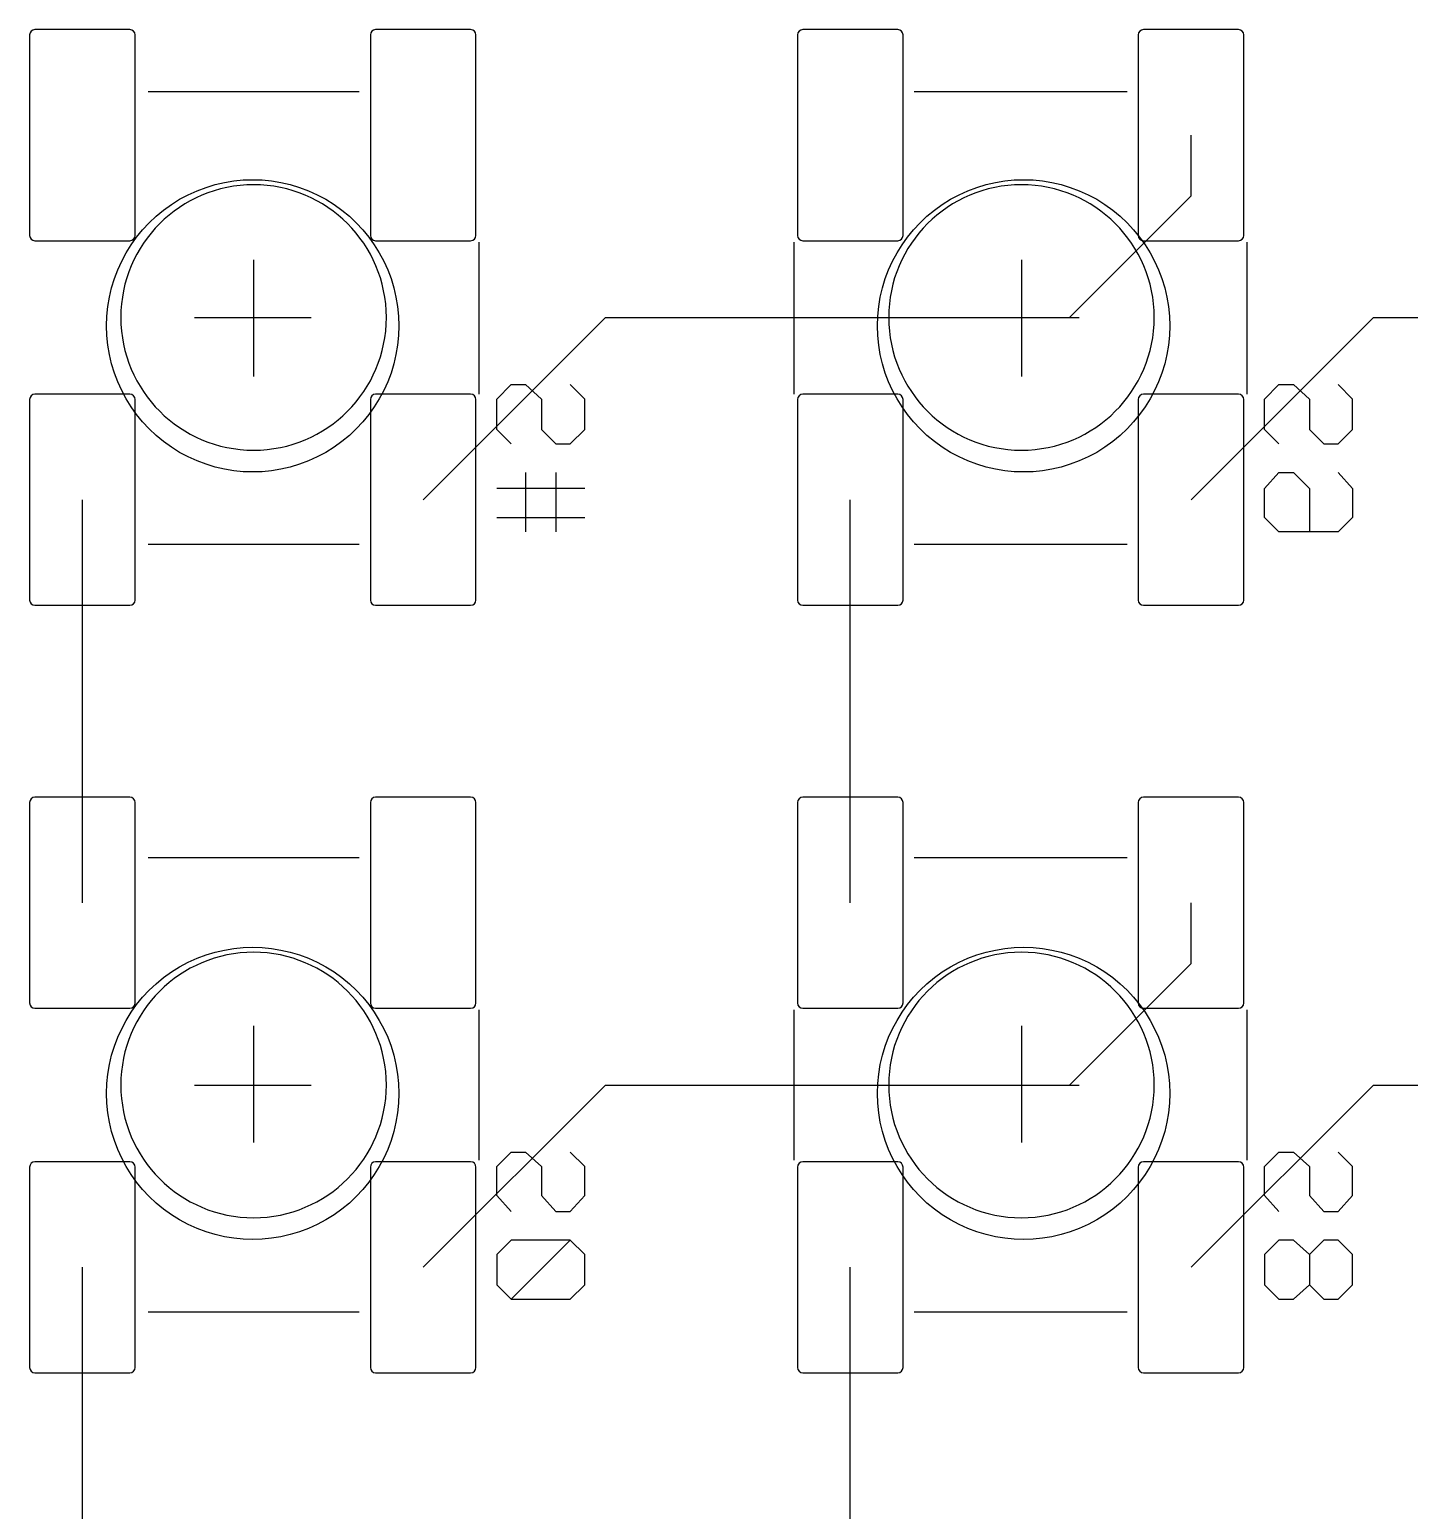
# Model space of a CAD drawing. Extents: x 82 to 213, y 78 to 137.
# Drawn here: x 95.76 to 114.01, y 102.12 to 121.72 of the extents above; entities that cross this region are included whole.
import ezdxf

# ---------------------------------------------------------------- set-up
doc = ezdxf.new("R2010")
doc.units = 0
for name, color, linetype in [('Circuit_2013-04-18', 7, 'CONTINUOUS'), ('Circuit_2013-08-08', 7, 'CONTINUOUS'), ('Holes', 7, 'CONTINUOUS')]:
    doc.layers.add(name, color=color, linetype=linetype)

msp = doc.modelspace()

# ---------------------------------------------------------------- linework, layer by layer
at = {"layer": 'Circuit_2013-04-18', "color": 7}
for points in [[(97.08515, 121.722444), (95.82785, 121.722444)], [(101.59365, 121.722444), (100.33635, 121.722444)], [(107.24515, 121.722444), (105.98785, 121.722444)], [(111.75365, 121.722444), (110.49635, 121.722444)], [(95.758, 121.652594), (95.758, 118.998294), (95.758, 118.998294)], [(97.155, 118.998294), (97.155, 121.652594)], [(100.2665, 121.652594), (100.2665, 118.998294), (100.2665, 118.998294)], [(101.6635, 118.998294), (101.6635, 121.652594)], [(105.918, 121.652594), (105.918, 118.998294), (105.918, 118.998294)], [(107.315, 118.998294), (107.315, 121.652594)], [(110.4265, 121.652594), (110.4265, 118.998294), (110.4265, 118.998294)], [(111.8235, 118.998294), (111.8235, 121.652594)], [(95.82785, 118.928444), (97.08515, 118.928444)], [(100.33635, 118.928444), (101.59365, 118.928444)], [(105.98785, 118.928444), (107.24515, 118.928444)], [(110.49635, 118.928444), (111.75365, 118.928444)], [(98.721333, 118.674444), (98.721333, 117.129278)], [(108.881333, 118.674444), (108.881333, 117.129278)], [(97.938167, 117.912444), (99.483333, 117.912444)], [(108.098167, 117.912444), (109.643333, 117.912444)], [(95.758, 116.826594), (95.758, 114.172294), (95.758, 114.172294)], [(97.08515, 116.896444), (95.82785, 116.896444)], [(97.155, 114.172294), (97.155, 116.826594)], [(100.2665, 116.826594), (100.2665, 114.172294), (100.2665, 114.172294)], [(101.59365, 116.896444), (100.33635, 116.896444)], [(101.6635, 114.172294), (101.6635, 116.826594)], [(105.918, 116.826594), (105.918, 114.172294), (105.918, 114.172294)], [(107.24515, 116.896444), (105.98785, 116.896444)], [(107.315, 114.172294), (107.315, 116.826594)], [(110.4265, 116.826594), (110.4265, 114.172294), (110.4265, 114.172294)], [(111.75365, 116.896444), (110.49635, 116.896444)], [(111.8235, 114.172294), (111.8235, 116.826594)], [(95.82785, 114.102444), (97.08515, 114.102444)], [(100.33635, 114.102444), (101.59365, 114.102444)], [(105.98785, 114.102444), (107.24515, 114.102444)], [(110.49635, 114.102444), (111.75365, 114.102444)], [(97.08515, 111.562444), (95.82785, 111.562444)], [(101.59365, 111.562444), (100.33635, 111.562444)], [(107.24515, 111.562444), (105.98785, 111.562444)], [(111.75365, 111.562444), (110.49635, 111.562444)], [(95.758, 111.492594), (95.758, 108.838294), (95.758, 108.838294)], [(97.155, 108.838294), (97.155, 111.492594)], [(100.2665, 111.492594), (100.2665, 108.838294), (100.2665, 108.838294)], [(101.6635, 108.838294), (101.6635, 111.492594)], [(105.918, 111.492594), (105.918, 108.838294), (105.918, 108.838294)], [(107.315, 108.838294), (107.315, 111.492594)], [(110.4265, 111.492594), (110.4265, 108.838294), (110.4265, 108.838294)], [(111.8235, 108.838294), (111.8235, 111.492594)], [(95.82785, 108.768444), (97.08515, 108.768444)], [(100.33635, 108.768444), (101.59365, 108.768444)], [(105.98785, 108.768444), (107.24515, 108.768444)], [(110.49635, 108.768444), (111.75365, 108.768444)], [(98.721333, 108.535611), (98.721333, 106.990444)], [(108.881333, 108.535611), (108.881333, 106.990444)], [(97.938167, 107.752444), (99.483333, 107.752444)], [(108.098167, 107.752444), (109.643333, 107.752444)], [(95.758, 106.666594), (95.758, 104.012294), (95.758, 104.012294)], [(97.08515, 106.736444), (95.82785, 106.736444)], [(97.155, 104.012294), (97.155, 106.666594)], [(100.2665, 106.666594), (100.2665, 104.012294), (100.2665, 104.012294)], [(101.59365, 106.736444), (100.33635, 106.736444)], [(101.6635, 104.012294), (101.6635, 106.666594)], [(105.918, 106.666594), (105.918, 104.012294), (105.918, 104.012294)], [(107.24515, 106.736444), (105.98785, 106.736444)], [(107.315, 104.012294), (107.315, 106.666594)], [(110.4265, 106.666594), (110.4265, 104.012294), (110.4265, 104.012294)], [(111.75365, 106.736444), (110.49635, 106.736444)], [(111.8235, 104.012294), (111.8235, 106.666594)], [(95.82785, 103.942444), (97.08515, 103.942444)], [(100.33635, 103.942444), (101.59365, 103.942444)], [(105.98785, 103.942444), (107.24515, 103.942444)], [(110.49635, 103.942444), (111.75365, 103.942444)]]:
    msp.add_lwpolyline(points, dxfattribs=at)
at = {"layer": 'Circuit_2013-04-18', "color": 1}
for points in [[(100.118333, 120.896944), (97.324333, 120.896944)], [(110.278333, 120.896944), (107.463167, 120.896944)], [(100.965, 115.499444), (103.378, 117.912444), (109.516333, 117.912444), (111.125, 119.521111), (111.125, 120.325444)], [(111.125, 115.499444), (113.538, 117.912444), (119.655167, 117.912444), (121.285, 119.521111), (121.285, 120.325444)], [(101.705833, 116.896444), (101.705833, 118.907278)], [(105.875667, 116.896444), (105.875667, 118.907278)], [(111.865833, 116.896444), (111.865833, 118.907278)], [(100.478167, 117.912444), (100.478167, 117.912444)], [(110.638167, 117.912444), (110.638167, 117.912444)], [(102.129167, 116.240278), (101.938667, 116.430778), (101.938667, 116.832944), (102.129167, 117.023444), (102.319667, 117.023444), (102.531333, 116.832944), (102.531333, 116.430778), (102.721833, 116.240278), (102.912333, 116.240278), (103.102833, 116.430778), (103.102833, 116.832944), (102.912333, 117.023444)], [(112.289167, 116.240278), (112.098667, 116.430778), (112.098667, 116.832944), (112.289167, 117.023444), (112.479667, 117.023444), (112.691333, 116.832944), (112.691333, 116.430778), (112.881833, 116.240278), (113.072333, 116.240278), (113.262833, 116.430778), (113.262833, 116.832944), (113.072333, 117.023444)], [(102.319667, 115.859278), (102.319667, 115.266611), (102.319667, 115.076111)], [(102.721833, 115.859278), (102.721833, 115.076111)], [(113.072333, 115.859278), (113.262833, 115.647611), (113.262833, 115.266611), (113.072333, 115.076111), (112.289167, 115.076111), (112.098667, 115.266611), (112.098667, 115.647611), (112.289167, 115.859278), (112.479667, 115.859278), (112.691333, 115.647611), (112.691333, 115.076111)], [(103.102833, 115.647611), (101.938667, 115.647611)], [(96.4565, 110.165444), (96.4565, 115.499444)], [(106.6165, 110.165444), (106.6165, 115.499444)], [(101.938667, 115.266611), (103.102833, 115.266611)], [(100.118333, 114.906778), (97.324333, 114.906778)], [(110.278333, 114.906778), (107.463167, 114.906778)], [(100.118333, 110.758111), (97.324333, 110.758111)], [(110.278333, 110.758111), (107.463167, 110.758111)], [(100.965, 105.339444), (103.378, 107.752444), (109.516333, 107.752444), (111.125, 109.361111), (111.125, 110.165444)], [(111.125, 105.339444), (113.538, 107.752444), (119.655167, 107.752444), (121.285, 109.361111), (121.285, 110.165444)], [(101.705833, 106.757611), (101.705833, 108.747278)], [(105.875667, 106.757611), (105.875667, 108.747278)], [(111.865833, 106.757611), (111.865833, 108.747278)], [(100.478167, 107.752444), (100.478167, 107.752444)], [(110.638167, 107.752444), (110.638167, 107.752444)], [(102.129167, 106.080278), (101.938667, 106.291944), (101.938667, 106.672944), (102.129167, 106.863444), (102.319667, 106.863444), (102.531333, 106.672944), (102.531333, 106.291944), (102.721833, 106.080278), (102.912333, 106.080278), (103.102833, 106.291944), (103.102833, 106.672944), (102.912333, 106.863444)], [(112.289167, 106.080278), (112.098667, 106.291944), (112.098667, 106.672944), (112.289167, 106.863444), (112.479667, 106.863444), (112.691333, 106.672944), (112.691333, 106.291944), (112.881833, 106.080278), (113.072333, 106.080278), (113.262833, 106.291944), (113.262833, 106.672944), (113.072333, 106.863444)], [(102.912333, 105.699278), (102.129167, 105.699278), (101.938667, 105.508778), (101.938667, 105.106611), (102.129167, 104.916111), (102.912333, 104.916111), (103.102833, 105.106611), (103.102833, 105.508778), (102.912333, 105.699278), (102.129167, 104.916111)], [(112.289167, 105.699278), (112.098667, 105.508778), (112.098667, 105.106611), (112.289167, 104.916111), (112.479667, 104.916111), (112.691333, 105.106611), (112.881833, 104.916111), (113.072333, 104.916111), (113.262833, 105.106611), (113.262833, 105.508778), (113.072333, 105.699278), (112.881833, 105.699278), (112.691333, 105.508778), (112.479667, 105.699278), (112.289167, 105.699278)], [(112.691333, 105.508778), (112.691333, 105.106611)], [(96.4565, 100.005444), (96.4565, 105.339444)], [(106.6165, 100.005444), (106.6165, 105.339444)], [(100.118333, 104.746778), (97.324333, 104.746778)], [(110.278333, 104.746778), (107.463167, 104.746778)]]:
    msp.add_lwpolyline(points, dxfattribs=at)
at = {"layer": 'Circuit_2013-04-18', "color": 7}
for points in [[(95.82785, 121.722444), (95.789273, 121.722444), (95.758, 121.691171), (95.758, 121.652594)], [(97.155, 121.652594), (97.155, 121.691171), (97.123727, 121.722444), (97.08515, 121.722444)], [(100.33635, 121.722444), (100.297773, 121.722444), (100.2665, 121.691171), (100.2665, 121.652594)], [(101.6635, 121.652594), (101.6635, 121.691171), (101.632227, 121.722444), (101.59365, 121.722444)], [(105.98785, 121.722444), (105.949273, 121.722444), (105.918, 121.691171), (105.918, 121.652594)], [(107.315, 121.652594), (107.315, 121.691171), (107.283727, 121.722444), (107.24515, 121.722444)], [(110.49635, 121.722444), (110.457773, 121.722444), (110.4265, 121.691171), (110.4265, 121.652594)], [(111.8235, 121.652594), (111.8235, 121.691171), (111.792227, 121.722444), (111.75365, 121.722444)], [(95.758, 118.998294), (95.758, 118.959717), (95.789273, 118.928444), (95.82785, 118.928444)], [(97.08515, 118.928444), (97.123727, 118.928444), (97.155, 118.959717), (97.155, 118.998294)], [(100.2665, 118.998294), (100.2665, 118.959717), (100.297773, 118.928444), (100.33635, 118.928444)], [(101.59365, 118.928444), (101.632227, 118.928444), (101.6635, 118.959717), (101.6635, 118.998294)], [(105.918, 118.998294), (105.918, 118.959717), (105.949273, 118.928444), (105.98785, 118.928444)], [(107.24515, 118.928444), (107.283727, 118.928444), (107.315, 118.959717), (107.315, 118.998294)], [(110.4265, 118.998294), (110.4265, 118.959717), (110.457773, 118.928444), (110.49635, 118.928444)], [(111.75365, 118.928444), (111.792227, 118.928444), (111.8235, 118.959717), (111.8235, 118.998294)], [(95.82785, 116.896444), (95.789273, 116.896444), (95.758, 116.865171), (95.758, 116.826594)], [(97.155, 116.826594), (97.155, 116.865171), (97.123727, 116.896444), (97.08515, 116.896444)], [(100.33635, 116.896444), (100.297773, 116.896444), (100.2665, 116.865171), (100.2665, 116.826594)], [(101.6635, 116.826594), (101.6635, 116.865171), (101.632227, 116.896444), (101.59365, 116.896444)], [(105.98785, 116.896444), (105.949273, 116.896444), (105.918, 116.865171), (105.918, 116.826594)], [(107.315, 116.826594), (107.315, 116.865171), (107.283727, 116.896444), (107.24515, 116.896444)], [(110.49635, 116.896444), (110.457773, 116.896444), (110.4265, 116.865171), (110.4265, 116.826594)], [(111.8235, 116.826594), (111.8235, 116.865171), (111.792227, 116.896444), (111.75365, 116.896444)], [(95.758, 114.172294), (95.758, 114.133717), (95.789273, 114.102444), (95.82785, 114.102444)], [(97.08515, 114.102444), (97.123727, 114.102444), (97.155, 114.133717), (97.155, 114.172294)], [(100.2665, 114.172294), (100.2665, 114.133717), (100.297773, 114.102444), (100.33635, 114.102444)], [(101.59365, 114.102444), (101.632227, 114.102444), (101.6635, 114.133717), (101.6635, 114.172294)], [(105.918, 114.172294), (105.918, 114.133717), (105.949273, 114.102444), (105.98785, 114.102444)], [(107.24515, 114.102444), (107.283727, 114.102444), (107.315, 114.133717), (107.315, 114.172294)], [(110.4265, 114.172294), (110.4265, 114.133717), (110.457773, 114.102444), (110.49635, 114.102444)], [(111.75365, 114.102444), (111.792227, 114.102444), (111.8235, 114.133717), (111.8235, 114.172294)], [(95.82785, 111.562444), (95.789273, 111.562444), (95.758, 111.531171), (95.758, 111.492594)], [(97.155, 111.492594), (97.155, 111.531171), (97.123727, 111.562444), (97.08515, 111.562444)], [(100.33635, 111.562444), (100.297773, 111.562444), (100.2665, 111.531171), (100.2665, 111.492594)], [(101.6635, 111.492594), (101.6635, 111.531171), (101.632227, 111.562444), (101.59365, 111.562444)], [(105.98785, 111.562444), (105.949273, 111.562444), (105.918, 111.531171), (105.918, 111.492594)], [(107.315, 111.492594), (107.315, 111.531171), (107.283727, 111.562444), (107.24515, 111.562444)], [(110.49635, 111.562444), (110.457773, 111.562444), (110.4265, 111.531171), (110.4265, 111.492594)], [(111.8235, 111.492594), (111.8235, 111.531171), (111.792227, 111.562444), (111.75365, 111.562444)], [(95.758, 108.838294), (95.758, 108.799717), (95.789273, 108.768444), (95.82785, 108.768444)], [(97.08515, 108.768444), (97.123727, 108.768444), (97.155, 108.799717), (97.155, 108.838294)], [(100.2665, 108.838294), (100.2665, 108.799717), (100.297773, 108.768444), (100.33635, 108.768444)], [(101.59365, 108.768444), (101.632227, 108.768444), (101.6635, 108.799717), (101.6635, 108.838294)], [(105.918, 108.838294), (105.918, 108.799717), (105.949273, 108.768444), (105.98785, 108.768444)], [(107.24515, 108.768444), (107.283727, 108.768444), (107.315, 108.799717), (107.315, 108.838294)], [(110.4265, 108.838294), (110.4265, 108.799717), (110.457773, 108.768444), (110.49635, 108.768444)], [(111.75365, 108.768444), (111.792227, 108.768444), (111.8235, 108.799717), (111.8235, 108.838294)], [(95.82785, 106.736444), (95.789273, 106.736444), (95.758, 106.705171), (95.758, 106.666594)], [(97.155, 106.666594), (97.155, 106.705171), (97.123727, 106.736444), (97.08515, 106.736444)], [(100.33635, 106.736444), (100.297773, 106.736444), (100.2665, 106.705171), (100.2665, 106.666594)], [(101.6635, 106.666594), (101.6635, 106.705171), (101.632227, 106.736444), (101.59365, 106.736444)], [(105.98785, 106.736444), (105.949273, 106.736444), (105.918, 106.705171), (105.918, 106.666594)], [(107.315, 106.666594), (107.315, 106.705171), (107.283727, 106.736444), (107.24515, 106.736444)], [(110.49635, 106.736444), (110.457773, 106.736444), (110.4265, 106.705171), (110.4265, 106.666594)], [(111.8235, 106.666594), (111.8235, 106.705171), (111.792227, 106.736444), (111.75365, 106.736444)], [(95.758, 104.012294), (95.758, 103.973717), (95.789273, 103.942444), (95.82785, 103.942444)], [(97.08515, 103.942444), (97.123727, 103.942444), (97.155, 103.973717), (97.155, 104.012294)], [(100.2665, 104.012294), (100.2665, 103.973717), (100.297773, 103.942444), (100.33635, 103.942444)], [(101.59365, 103.942444), (101.632227, 103.942444), (101.6635, 103.973717), (101.6635, 104.012294)], [(105.918, 104.012294), (105.918, 103.973717), (105.949273, 103.942444), (105.98785, 103.942444)], [(107.24515, 103.942444), (107.283727, 103.942444), (107.315, 103.973717), (107.315, 104.012294)], [(110.4265, 104.012294), (110.4265, 103.973717), (110.457773, 103.942444), (110.49635, 103.942444)], [(111.75365, 103.942444), (111.792227, 103.942444), (111.8235, 103.973717), (111.8235, 104.012294)]]:
    msp.add_open_spline(points, degree=3, dxfattribs=at)
at = {"layer": 'Circuit_2013-04-18', "color": 1}
for points in [[(98.721333, 119.669278), (97.751062, 119.669278), (96.9645, 118.882716), (96.9645, 117.912444)], [(100.478167, 117.912444), (100.478167, 118.882716), (99.691605, 119.669278), (98.721333, 119.669278)], [(108.881333, 119.669278), (107.911062, 119.669278), (107.1245, 118.882716), (107.1245, 117.912444)], [(110.638167, 117.912444), (110.638167, 118.882716), (109.851605, 119.669278), (108.881333, 119.669278)], [(96.9645, 117.912444), (96.9645, 116.942173), (97.751062, 116.155611), (98.721333, 116.155611)], [(98.721333, 116.155611), (99.691605, 116.155611), (100.478167, 116.942173), (100.478167, 117.912444)], [(107.1245, 117.912444), (107.1245, 116.942173), (107.911062, 116.155611), (108.881333, 116.155611)], [(108.881333, 116.155611), (109.851605, 116.155611), (110.638167, 116.942173), (110.638167, 117.912444)], [(98.721333, 109.509278), (97.751062, 109.509278), (96.9645, 108.722716), (96.9645, 107.752444)], [(100.478167, 107.752444), (100.478167, 108.722716), (99.691605, 109.509278), (98.721333, 109.509278)], [(108.881333, 109.509278), (107.911062, 109.509278), (107.1245, 108.722716), (107.1245, 107.752444)], [(110.638167, 107.752444), (110.638167, 108.722716), (109.851605, 109.509278), (108.881333, 109.509278)], [(96.9645, 107.752444), (96.9645, 106.782173), (97.751062, 105.995611), (98.721333, 105.995611)], [(98.721333, 105.995611), (99.691605, 105.995611), (100.478167, 106.782173), (100.478167, 107.752444)], [(107.1245, 107.752444), (107.1245, 106.782173), (107.911062, 105.995611), (108.881333, 105.995611)], [(108.881333, 105.995611), (109.851605, 105.995611), (110.638167, 106.782173), (110.638167, 107.752444)]]:
    msp.add_open_spline(points, degree=3, dxfattribs=at)
at = {"layer": 'Circuit_2013-08-08', "color": 7}
for points in [[(97.08515, 121.722444), (95.82785, 121.722444)], [(101.59365, 121.722444), (100.33635, 121.722444)], [(107.24515, 121.722444), (105.98785, 121.722444)], [(111.75365, 121.722444), (110.49635, 121.722444)], [(95.758, 121.652594), (95.758, 118.998294), (95.758, 118.998294)], [(97.155, 118.998294), (97.155, 121.652594)], [(100.2665, 121.652594), (100.2665, 118.998294), (100.2665, 118.998294)], [(101.6635, 118.998294), (101.6635, 121.652594)], [(105.918, 121.652594), (105.918, 118.998294), (105.918, 118.998294)], [(107.315, 118.998294), (107.315, 121.652594)], [(110.4265, 121.652594), (110.4265, 118.998294), (110.4265, 118.998294)], [(111.8235, 118.998294), (111.8235, 121.652594)], [(95.82785, 118.928444), (97.08515, 118.928444)], [(100.33635, 118.928444), (101.59365, 118.928444)], [(105.98785, 118.928444), (107.24515, 118.928444)], [(110.49635, 118.928444), (111.75365, 118.928444)], [(98.721333, 118.674444), (98.721333, 117.129278)], [(108.881333, 118.674444), (108.881333, 117.129278)], [(97.938167, 117.912444), (99.483333, 117.912444)], [(108.098167, 117.912444), (109.643333, 117.912444)], [(95.758, 116.826594), (95.758, 114.172294), (95.758, 114.172294)], [(97.08515, 116.896444), (95.82785, 116.896444)], [(97.155, 114.172294), (97.155, 116.826594)], [(100.2665, 116.826594), (100.2665, 114.172294), (100.2665, 114.172294)], [(101.59365, 116.896444), (100.33635, 116.896444)], [(101.6635, 114.172294), (101.6635, 116.826594)], [(105.918, 116.826594), (105.918, 114.172294), (105.918, 114.172294)], [(107.24515, 116.896444), (105.98785, 116.896444)], [(107.315, 114.172294), (107.315, 116.826594)], [(110.4265, 116.826594), (110.4265, 114.172294), (110.4265, 114.172294)], [(111.75365, 116.896444), (110.49635, 116.896444)], [(111.8235, 114.172294), (111.8235, 116.826594)], [(95.82785, 114.102444), (97.08515, 114.102444)], [(100.33635, 114.102444), (101.59365, 114.102444)], [(105.98785, 114.102444), (107.24515, 114.102444)], [(110.49635, 114.102444), (111.75365, 114.102444)], [(97.08515, 111.562444), (95.82785, 111.562444)], [(101.59365, 111.562444), (100.33635, 111.562444)], [(107.24515, 111.562444), (105.98785, 111.562444)], [(111.75365, 111.562444), (110.49635, 111.562444)], [(95.758, 111.492594), (95.758, 108.838294), (95.758, 108.838294)], [(97.155, 108.838294), (97.155, 111.492594)], [(100.2665, 111.492594), (100.2665, 108.838294), (100.2665, 108.838294)], [(101.6635, 108.838294), (101.6635, 111.492594)], [(105.918, 111.492594), (105.918, 108.838294), (105.918, 108.838294)], [(107.315, 108.838294), (107.315, 111.492594)], [(110.4265, 111.492594), (110.4265, 108.838294), (110.4265, 108.838294)], [(111.8235, 108.838294), (111.8235, 111.492594)], [(95.82785, 108.768444), (97.08515, 108.768444)], [(100.33635, 108.768444), (101.59365, 108.768444)], [(105.98785, 108.768444), (107.24515, 108.768444)], [(110.49635, 108.768444), (111.75365, 108.768444)], [(98.721333, 108.514444), (98.721333, 106.990444)], [(108.881333, 108.514444), (108.881333, 106.990444)], [(97.938167, 107.752444), (99.483333, 107.752444)], [(108.098167, 107.752444), (109.643333, 107.752444)], [(95.758, 106.666594), (95.758, 104.012294), (95.758, 104.012294)], [(97.08515, 106.736444), (95.82785, 106.736444)], [(97.155, 104.012294), (97.155, 106.666594)], [(100.2665, 106.666594), (100.2665, 104.012294), (100.2665, 104.012294)], [(101.59365, 106.736444), (100.33635, 106.736444)], [(101.6635, 104.012294), (101.6635, 106.666594)], [(105.918, 106.666594), (105.918, 104.012294), (105.918, 104.012294)], [(107.24515, 106.736444), (105.98785, 106.736444)], [(107.315, 104.012294), (107.315, 106.666594)], [(110.4265, 106.666594), (110.4265, 104.012294), (110.4265, 104.012294)], [(111.75365, 106.736444), (110.49635, 106.736444)], [(111.8235, 104.012294), (111.8235, 106.666594)], [(95.82785, 103.942444), (97.08515, 103.942444)], [(100.33635, 103.942444), (101.59365, 103.942444)], [(105.98785, 103.942444), (107.24515, 103.942444)], [(110.49635, 103.942444), (111.75365, 103.942444)]]:
    msp.add_lwpolyline(points, dxfattribs=at)
at = {"layer": 'Circuit_2013-08-08', "color": 1}
for points in [[(100.118333, 120.896944), (97.324333, 120.896944)], [(110.278333, 120.896944), (107.463167, 120.896944)], [(100.965, 115.499444), (103.378, 117.912444), (109.516333, 117.912444), (111.125, 119.521111), (111.125, 120.325444)], [(111.125, 115.499444), (113.538, 117.912444), (119.655167, 117.912444), (121.285, 119.521111), (121.285, 120.325444)], [(101.705833, 116.896444), (101.705833, 118.907278)], [(105.875667, 116.896444), (105.875667, 118.907278)], [(111.865833, 116.896444), (111.865833, 118.907278)], [(100.478167, 117.912444), (100.478167, 117.912444)], [(110.638167, 117.912444), (110.638167, 117.912444)], [(102.129167, 116.240278), (101.938667, 116.430778), (101.938667, 116.832944), (102.129167, 117.023444), (102.319667, 117.023444), (102.531333, 116.832944), (102.531333, 116.430778), (102.721833, 116.240278), (102.912333, 116.240278), (103.102833, 116.430778), (103.102833, 116.832944), (102.912333, 117.023444)], [(112.289167, 116.240278), (112.098667, 116.430778), (112.098667, 116.832944), (112.289167, 117.023444), (112.479667, 117.023444), (112.691333, 116.832944), (112.691333, 116.430778), (112.881833, 116.240278), (113.072333, 116.240278), (113.262833, 116.430778), (113.262833, 116.832944), (113.072333, 117.023444)], [(102.319667, 115.859278), (102.319667, 115.266611), (102.319667, 115.076111)], [(102.721833, 115.859278), (102.721833, 115.076111)], [(113.072333, 115.859278), (113.262833, 115.647611), (113.262833, 115.266611), (113.072333, 115.076111), (112.289167, 115.076111), (112.098667, 115.266611), (112.098667, 115.647611), (112.289167, 115.859278), (112.479667, 115.859278), (112.691333, 115.647611), (112.691333, 115.076111)], [(103.102833, 115.647611), (101.938667, 115.647611)], [(96.4565, 110.165444), (96.4565, 115.499444)], [(106.6165, 110.165444), (106.6165, 115.499444)], [(101.938667, 115.266611), (103.102833, 115.266611)], [(100.118333, 114.906778), (97.324333, 114.906778)], [(110.278333, 114.906778), (107.463167, 114.906778)], [(100.118333, 110.758111), (97.324333, 110.758111)], [(110.278333, 110.758111), (107.463167, 110.758111)], [(100.965, 105.339444), (103.378, 107.752444), (109.516333, 107.752444), (111.125, 109.361111), (111.125, 110.165444)], [(111.125, 105.339444), (113.538, 107.752444), (119.655167, 107.752444), (121.285, 109.361111), (121.285, 110.165444)], [(101.705833, 106.757611), (101.705833, 108.747278)], [(105.875667, 106.757611), (105.875667, 108.747278)], [(111.865833, 106.757611), (111.865833, 108.747278)], [(100.478167, 107.752444), (100.478167, 107.752444)], [(110.638167, 107.752444), (110.638167, 107.752444)], [(102.129167, 106.080278), (101.938667, 106.291944), (101.938667, 106.672944), (102.129167, 106.863444), (102.319667, 106.863444), (102.531333, 106.672944), (102.531333, 106.291944), (102.721833, 106.080278), (102.912333, 106.080278), (103.102833, 106.291944), (103.102833, 106.672944), (102.912333, 106.863444)], [(112.289167, 106.080278), (112.098667, 106.291944), (112.098667, 106.672944), (112.289167, 106.863444), (112.479667, 106.863444), (112.691333, 106.672944), (112.691333, 106.291944), (112.881833, 106.080278), (113.072333, 106.080278), (113.262833, 106.291944), (113.262833, 106.672944), (113.072333, 106.863444)], [(102.912333, 105.699278), (102.129167, 105.699278), (101.938667, 105.508778), (101.938667, 105.106611), (102.129167, 104.916111), (102.912333, 104.916111), (103.102833, 105.106611), (103.102833, 105.508778), (102.912333, 105.699278), (102.129167, 104.916111)], [(112.289167, 105.699278), (112.098667, 105.508778), (112.098667, 105.106611), (112.289167, 104.916111), (112.479667, 104.916111), (112.691333, 105.106611), (112.881833, 104.916111), (113.072333, 104.916111), (113.262833, 105.106611), (113.262833, 105.508778), (113.072333, 105.699278), (112.881833, 105.699278), (112.691333, 105.508778), (112.479667, 105.699278), (112.289167, 105.699278)], [(112.691333, 105.508778), (112.691333, 105.106611)], [(96.4565, 100.005444), (96.4565, 105.339444)], [(106.6165, 100.005444), (106.6165, 105.339444)], [(100.118333, 104.746778), (97.324333, 104.746778)], [(110.278333, 104.746778), (107.463167, 104.746778)]]:
    msp.add_lwpolyline(points, dxfattribs=at)
at = {"layer": 'Circuit_2013-08-08', "color": 7}
for points in [[(95.82785, 121.722444), (95.789273, 121.722444), (95.758, 121.691171), (95.758, 121.652594)], [(97.155, 121.652594), (97.155, 121.691171), (97.123727, 121.722444), (97.08515, 121.722444)], [(100.33635, 121.722444), (100.297773, 121.722444), (100.2665, 121.691171), (100.2665, 121.652594)], [(101.6635, 121.652594), (101.6635, 121.691171), (101.632227, 121.722444), (101.59365, 121.722444)], [(105.98785, 121.722444), (105.949273, 121.722444), (105.918, 121.691171), (105.918, 121.652594)], [(107.315, 121.652594), (107.315, 121.691171), (107.283727, 121.722444), (107.24515, 121.722444)], [(110.49635, 121.722444), (110.457773, 121.722444), (110.4265, 121.691171), (110.4265, 121.652594)], [(111.8235, 121.652594), (111.8235, 121.691171), (111.792227, 121.722444), (111.75365, 121.722444)], [(95.758, 118.998294), (95.758, 118.959717), (95.789273, 118.928444), (95.82785, 118.928444)], [(97.08515, 118.928444), (97.123727, 118.928444), (97.155, 118.959717), (97.155, 118.998294)], [(100.2665, 118.998294), (100.2665, 118.959717), (100.297773, 118.928444), (100.33635, 118.928444)], [(101.59365, 118.928444), (101.632227, 118.928444), (101.6635, 118.959717), (101.6635, 118.998294)], [(105.918, 118.998294), (105.918, 118.959717), (105.949273, 118.928444), (105.98785, 118.928444)], [(107.24515, 118.928444), (107.283727, 118.928444), (107.315, 118.959717), (107.315, 118.998294)], [(110.4265, 118.998294), (110.4265, 118.959717), (110.457773, 118.928444), (110.49635, 118.928444)], [(111.75365, 118.928444), (111.792227, 118.928444), (111.8235, 118.959717), (111.8235, 118.998294)], [(95.82785, 116.896444), (95.789273, 116.896444), (95.758, 116.865171), (95.758, 116.826594)], [(97.155, 116.826594), (97.155, 116.865171), (97.123727, 116.896444), (97.08515, 116.896444)], [(100.33635, 116.896444), (100.297773, 116.896444), (100.2665, 116.865171), (100.2665, 116.826594)], [(101.6635, 116.826594), (101.6635, 116.865171), (101.632227, 116.896444), (101.59365, 116.896444)], [(105.98785, 116.896444), (105.949273, 116.896444), (105.918, 116.865171), (105.918, 116.826594)], [(107.315, 116.826594), (107.315, 116.865171), (107.283727, 116.896444), (107.24515, 116.896444)], [(110.49635, 116.896444), (110.457773, 116.896444), (110.4265, 116.865171), (110.4265, 116.826594)], [(111.8235, 116.826594), (111.8235, 116.865171), (111.792227, 116.896444), (111.75365, 116.896444)], [(95.758, 114.172294), (95.758, 114.133717), (95.789273, 114.102444), (95.82785, 114.102444)], [(97.08515, 114.102444), (97.123727, 114.102444), (97.155, 114.133717), (97.155, 114.172294)], [(100.2665, 114.172294), (100.2665, 114.133717), (100.297773, 114.102444), (100.33635, 114.102444)], [(101.59365, 114.102444), (101.632227, 114.102444), (101.6635, 114.133717), (101.6635, 114.172294)], [(105.918, 114.172294), (105.918, 114.133717), (105.949273, 114.102444), (105.98785, 114.102444)], [(107.24515, 114.102444), (107.283727, 114.102444), (107.315, 114.133717), (107.315, 114.172294)], [(110.4265, 114.172294), (110.4265, 114.133717), (110.457773, 114.102444), (110.49635, 114.102444)], [(111.75365, 114.102444), (111.792227, 114.102444), (111.8235, 114.133717), (111.8235, 114.172294)], [(95.82785, 111.562444), (95.789273, 111.562444), (95.758, 111.531171), (95.758, 111.492594)], [(97.155, 111.492594), (97.155, 111.531171), (97.123727, 111.562444), (97.08515, 111.562444)], [(100.33635, 111.562444), (100.297773, 111.562444), (100.2665, 111.531171), (100.2665, 111.492594)], [(101.6635, 111.492594), (101.6635, 111.531171), (101.632227, 111.562444), (101.59365, 111.562444)], [(105.98785, 111.562444), (105.949273, 111.562444), (105.918, 111.531171), (105.918, 111.492594)], [(107.315, 111.492594), (107.315, 111.531171), (107.283727, 111.562444), (107.24515, 111.562444)], [(110.49635, 111.562444), (110.457773, 111.562444), (110.4265, 111.531171), (110.4265, 111.492594)], [(111.8235, 111.492594), (111.8235, 111.531171), (111.792227, 111.562444), (111.75365, 111.562444)], [(95.758, 108.838294), (95.758, 108.799717), (95.789273, 108.768444), (95.82785, 108.768444)], [(97.08515, 108.768444), (97.123727, 108.768444), (97.155, 108.799717), (97.155, 108.838294)], [(100.2665, 108.838294), (100.2665, 108.799717), (100.297773, 108.768444), (100.33635, 108.768444)], [(101.59365, 108.768444), (101.632227, 108.768444), (101.6635, 108.799717), (101.6635, 108.838294)], [(105.918, 108.838294), (105.918, 108.799717), (105.949273, 108.768444), (105.98785, 108.768444)], [(107.24515, 108.768444), (107.283727, 108.768444), (107.315, 108.799717), (107.315, 108.838294)], [(110.4265, 108.838294), (110.4265, 108.799717), (110.457773, 108.768444), (110.49635, 108.768444)], [(111.75365, 108.768444), (111.792227, 108.768444), (111.8235, 108.799717), (111.8235, 108.838294)], [(95.82785, 106.736444), (95.789273, 106.736444), (95.758, 106.705171), (95.758, 106.666594)], [(97.155, 106.666594), (97.155, 106.705171), (97.123727, 106.736444), (97.08515, 106.736444)], [(100.33635, 106.736444), (100.297773, 106.736444), (100.2665, 106.705171), (100.2665, 106.666594)], [(101.6635, 106.666594), (101.6635, 106.705171), (101.632227, 106.736444), (101.59365, 106.736444)], [(105.98785, 106.736444), (105.949273, 106.736444), (105.918, 106.705171), (105.918, 106.666594)], [(107.315, 106.666594), (107.315, 106.705171), (107.283727, 106.736444), (107.24515, 106.736444)], [(110.49635, 106.736444), (110.457773, 106.736444), (110.4265, 106.705171), (110.4265, 106.666594)], [(111.8235, 106.666594), (111.8235, 106.705171), (111.792227, 106.736444), (111.75365, 106.736444)], [(95.758, 104.012294), (95.758, 103.973717), (95.789273, 103.942444), (95.82785, 103.942444)], [(97.08515, 103.942444), (97.123727, 103.942444), (97.155, 103.973717), (97.155, 104.012294)], [(100.2665, 104.012294), (100.2665, 103.973717), (100.297773, 103.942444), (100.33635, 103.942444)], [(101.59365, 103.942444), (101.632227, 103.942444), (101.6635, 103.973717), (101.6635, 104.012294)], [(105.918, 104.012294), (105.918, 103.973717), (105.949273, 103.942444), (105.98785, 103.942444)], [(107.24515, 103.942444), (107.283727, 103.942444), (107.315, 103.973717), (107.315, 104.012294)], [(110.4265, 104.012294), (110.4265, 103.973717), (110.457773, 103.942444), (110.49635, 103.942444)], [(111.75365, 103.942444), (111.792227, 103.942444), (111.8235, 103.973717), (111.8235, 104.012294)]]:
    msp.add_open_spline(points, degree=3, dxfattribs=at)
at = {"layer": 'Circuit_2013-08-08', "color": 1}
for points in [[(98.721333, 119.669278), (97.751062, 119.669278), (96.9645, 118.882716), (96.9645, 117.912444)], [(100.478167, 117.912444), (100.478167, 118.882716), (99.691605, 119.669278), (98.721333, 119.669278)], [(108.881333, 119.669278), (107.911062, 119.669278), (107.1245, 118.882716), (107.1245, 117.912444)], [(110.638167, 117.912444), (110.638167, 118.882716), (109.851605, 119.669278), (108.881333, 119.669278)], [(96.9645, 117.912444), (96.9645, 116.942173), (97.751062, 116.155611), (98.721333, 116.155611)], [(98.721333, 116.155611), (99.691605, 116.155611), (100.478167, 116.942173), (100.478167, 117.912444)], [(107.1245, 117.912444), (107.1245, 116.942173), (107.911062, 116.155611), (108.881333, 116.155611)], [(108.881333, 116.155611), (109.851605, 116.155611), (110.638167, 116.942173), (110.638167, 117.912444)], [(98.721333, 109.509278), (97.751062, 109.509278), (96.9645, 108.722716), (96.9645, 107.752444)], [(100.478167, 107.752444), (100.478167, 108.722716), (99.691605, 109.509278), (98.721333, 109.509278)], [(108.881333, 109.509278), (107.911062, 109.509278), (107.1245, 108.722716), (107.1245, 107.752444)], [(110.638167, 107.752444), (110.638167, 108.722716), (109.851605, 109.509278), (108.881333, 109.509278)], [(96.9645, 107.752444), (96.9645, 106.782173), (97.751062, 105.995611), (98.721333, 105.995611)], [(98.721333, 105.995611), (99.691605, 105.995611), (100.478167, 106.782173), (100.478167, 107.752444)], [(107.1245, 107.752444), (107.1245, 106.782173), (107.911062, 105.995611), (108.881333, 105.995611)], [(108.881333, 105.995611), (109.851605, 105.995611), (110.638167, 106.782173), (110.638167, 107.752444)]]:
    msp.add_open_spline(points, degree=3, dxfattribs=at)
at = {"layer": 'Holes', "color": 7}
for points in [[(100.64335, 117.801547), (100.64335, 117.801547)], [(110.843132, 117.801547), (110.843132, 117.801547)], [(100.64335, 107.641548), (100.64335, 107.641548)], [(110.843132, 107.641548), (110.843132, 107.641548)]]:
    msp.add_lwpolyline(points, dxfattribs=at)
for points in [[(97.742945, 119.476781), (98.341293, 119.822378), (99.078595, 119.822378), (99.676943, 119.476781)], [(107.942727, 119.476781), (108.541075, 119.822378), (109.278377, 119.822378), (109.876725, 119.476781)], [(96.776538, 117.801547), (96.776171, 118.492531), (97.144596, 119.131183), (97.742945, 119.476781)], [(99.676943, 119.476781), (100.275292, 119.131183), (100.643717, 118.492531), (100.64335, 117.801547)], [(106.97632, 117.801547), (106.975953, 118.492531), (107.344378, 119.131183), (107.942727, 119.476781)], [(109.876725, 119.476781), (110.475074, 119.131183), (110.843499, 118.492531), (110.843132, 117.801547)], [(97.742945, 116.126313), (97.144596, 116.471911), (96.776171, 117.110563), (96.776538, 117.801547)], [(100.64335, 117.801547), (100.643717, 117.110563), (100.275292, 116.471911), (99.676943, 116.126313)], [(107.942727, 116.126313), (107.344378, 116.471911), (106.975953, 117.110563), (106.97632, 117.801547)], [(110.843132, 117.801547), (110.843499, 117.110563), (110.475074, 116.471911), (109.876725, 116.126313)], [(99.676943, 116.126313), (99.078595, 115.780716), (98.341293, 115.780716), (97.742945, 116.126313)], [(109.876725, 116.126313), (109.278377, 115.780716), (108.541075, 115.780716), (107.942727, 116.126313)], [(97.742945, 109.316782), (98.341293, 109.662379), (99.078595, 109.662379), (99.676943, 109.316782)], [(107.942727, 109.316782), (108.541075, 109.662379), (109.278377, 109.662379), (109.876725, 109.316782)], [(96.776538, 107.641548), (96.776171, 108.332532), (97.144596, 108.971184), (97.742945, 109.316782)], [(99.676943, 109.316782), (100.275292, 108.971184), (100.643717, 108.332532), (100.64335, 107.641548)], [(106.97632, 107.641548), (106.975953, 108.332532), (107.344378, 108.971184), (107.942727, 109.316782)], [(109.876725, 109.316782), (110.475074, 108.971184), (110.843499, 108.332532), (110.843132, 107.641548)], [(97.742945, 105.966314), (97.144596, 106.311912), (96.776171, 106.950564), (96.776538, 107.641548)], [(100.64335, 107.641548), (100.643717, 106.950564), (100.275292, 106.311912), (99.676943, 105.966314)], [(107.942727, 105.966314), (107.344378, 106.311912), (106.975953, 106.950564), (106.97632, 107.641548)], [(110.843132, 107.641548), (110.843499, 106.950564), (110.475074, 106.311912), (109.876725, 105.966314)], [(99.676943, 105.966314), (99.078595, 105.620716), (98.341293, 105.620716), (97.742945, 105.966314)], [(109.876725, 105.966314), (109.278377, 105.620716), (108.541075, 105.620716), (107.942727, 105.966314)]]:
    msp.add_open_spline(points, degree=3, dxfattribs=at)

doc.saveas('drawing.dxf')
